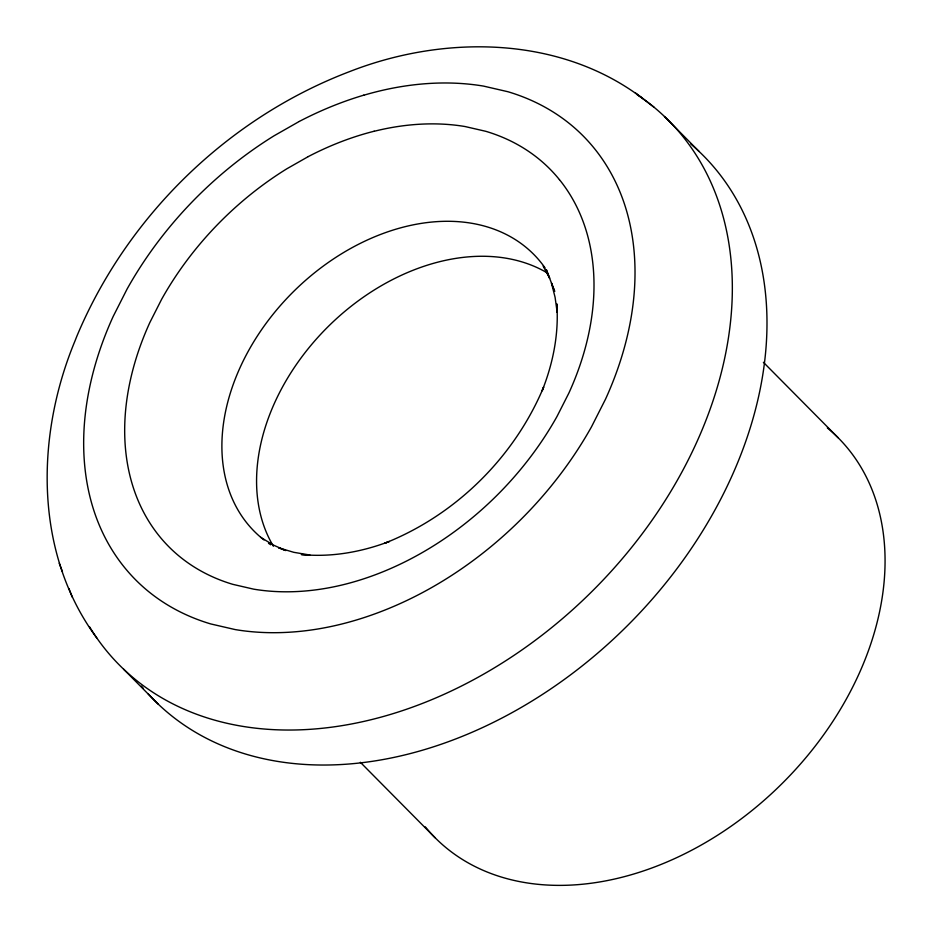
<?xml version="1.0" encoding="UTF-8"?>
<svg xmlns="http://www.w3.org/2000/svg" width="932" height="932" viewBox="0 0 932 932"><rect width="100%" height="100%" fill="white"/><g stroke="black" fill="none" stroke-linecap="round" stroke-linejoin="round"><path stroke-width="1.4" d="M542.238 390.531C553.119 363.084 559.06 333.376 556.754 303.797L557.173 312.302L555.088 297.308L551.464 283.06L554.691 291.413L546.327 269.663L549.647 278.272L543.158 266.098M542.238 390.659L543.659 387.071C514.161 457.484 455.515 515.279 384.462 543.344L389.366 541.457C361.43 552.07 331.244 557.476 301.362 554.517L309.913 555.029L293.825 552.327L278.668 547.818L284.668 550.206M299.16 121.51L274.113 135.769A315.913 229.086 -44.7 0 0 204.353 189.779A312.803 226.837 -44.7 0 0 182.754 211.902A316.6 229.587 -44.7 0 0 127.136 288.943L113.191 316.426A316.565 229.563 -44.7 0 0 87.224 400.306A312.721 226.779 -44.7 0 0 83.694 439.17A316.239 229.33 -44.7 0 0 90.311 498.212A313.478 227.326 -44.7 0 0 101.471 530.11A316.251 229.33 -44.7 0 0 131.354 575.359A312.709 226.767 -44.7 0 0 147.629 590.783A316.565 229.563 -44.7 0 0 210.749 623.939L235.19 629.578A316.565 229.563 -44.7 0 0 315.202 629.415A312.663 226.732 -44.7 0 0 355.057 620.397A316.251 229.33 -44.7 0 0 419.528 594.162A313.525 227.361 -44.7 0 0 456.82 572.027A316.251 229.342 -44.7 0 0 514.324 525.893A312.698 226.756 -44.7 0 0 535.923 503.769A316.565 229.563 -44.7 0 0 591.552 426.728L605.485 399.245A316.554 229.552 -44.7 0 0 631.465 315.365A312.733 226.791 -44.7 0 0 634.983 276.501A316.263 229.342 -44.7 0 0 628.378 217.459A313.467 227.315 -44.7 0 0 617.217 185.561A316.239 229.33 -44.7 0 0 587.335 140.313A312.733 226.791 -44.7 0 0 571.048 124.888A316.565 229.563 -44.7 0 0 507.94 91.732L483.498 86.094A316.6 229.587 -44.7 0 0 403.486 86.268A312.814 226.837 -44.7 0 0 363.62 95.274M308.119 156.681L286.8 168.809A268.905 194.998 -44.7 0 0 236.705 206.228A266.261 193.087 -44.7 0 0 209.036 233.617A269.488 195.429 -44.7 0 0 161.679 299.195L149.819 322.589A269.465 195.405 -44.7 0 0 127.707 393.991A266.202 193.04 -44.7 0 0 125.133 416.464A268.649 194.811 -44.7 0 0 159.267 536.051A266.202 193.04 -44.7 0 0 179.13 556.124A269.453 195.394 -44.7 0 0 232.86 584.352L253.655 589.152A269.465 195.405 -44.7 0 0 321.773 589.001A266.168 193.017 -44.7 0 0 344.654 584.352A268.661 194.823 -44.7 0 0 481.984 509.455A266.144 193.006 -44.7 0 0 509.653 482.054A269.465 195.405 -44.7 0 0 556.998 416.476L568.87 393.083A269.465 195.405 -44.7 0 0 590.981 321.68A266.179 193.029 -44.7 0 0 593.544 299.207A268.649 194.811 -44.7 0 0 559.421 179.62M285.809 550.591L273.227 545.01L260.587 537.24M642.8 98.559C559.654 35.253 443.527 34.705 349.244 71.741C227.664 118.096 127.125 216.282 76.867 336.184L74.979 340.972C35.696 435.489 33.797 552.967 96.788 637.966M635.298 92.804L654.019 107.227M664.481 116.523L699.151 151.52M763.39 362.303L838.194 437.807M360.358 762.283L435.151 837.786M123.537 669.129L158.195 704.126M59.229 563.254L62.444 571.607M68.956 588.581L72.277 597.191M690.787 143.994A386.698 280.416 -44.7 0 1 630.23 622.832A386.698 280.416 -44.7 0 1 148.071 693.769M143.283 688.317A386.698 280.416 -44.7 0 1 141.419 686.092M273.402 546.234A196.722 142.654 -44.7 0 1 327.645 327.097A196.722 142.654 -44.7 0 1 547.422 273.006M636.882 94.458A386.698 280.416 -44.7 0 1 587.789 595.56A386.698 280.416 -44.7 0 1 89.449 626.677M299.37 121.393A315.913 229.086 -44.7 0 1 363.83 95.157M263.989 539.954A196.722 142.654 -44.7 0 1 295.968 289.176A196.722 142.654 -44.7 0 1 545.185 268.09M270.723 544.812A196.722 142.654 -44.7 0 1 268.521 543.309M308.294 156.576A268.905 194.998 -44.7 0 1 374.21 131.226M374.035 131.319A266.261 193.087 -44.7 0 1 396.916 126.67A269.488 195.429 -44.7 0 1 465.021 126.531L485.828 131.319A269.465 195.405 -44.7 0 1 539.546 159.558A266.191 193.04 -44.7 0 1 559.41 179.631M827.325 427.905A283.911 205.879 -44.7 0 1 781.82 783.812A283.911 205.879 -44.7 0 1 425.307 826.859"/></g></svg>
